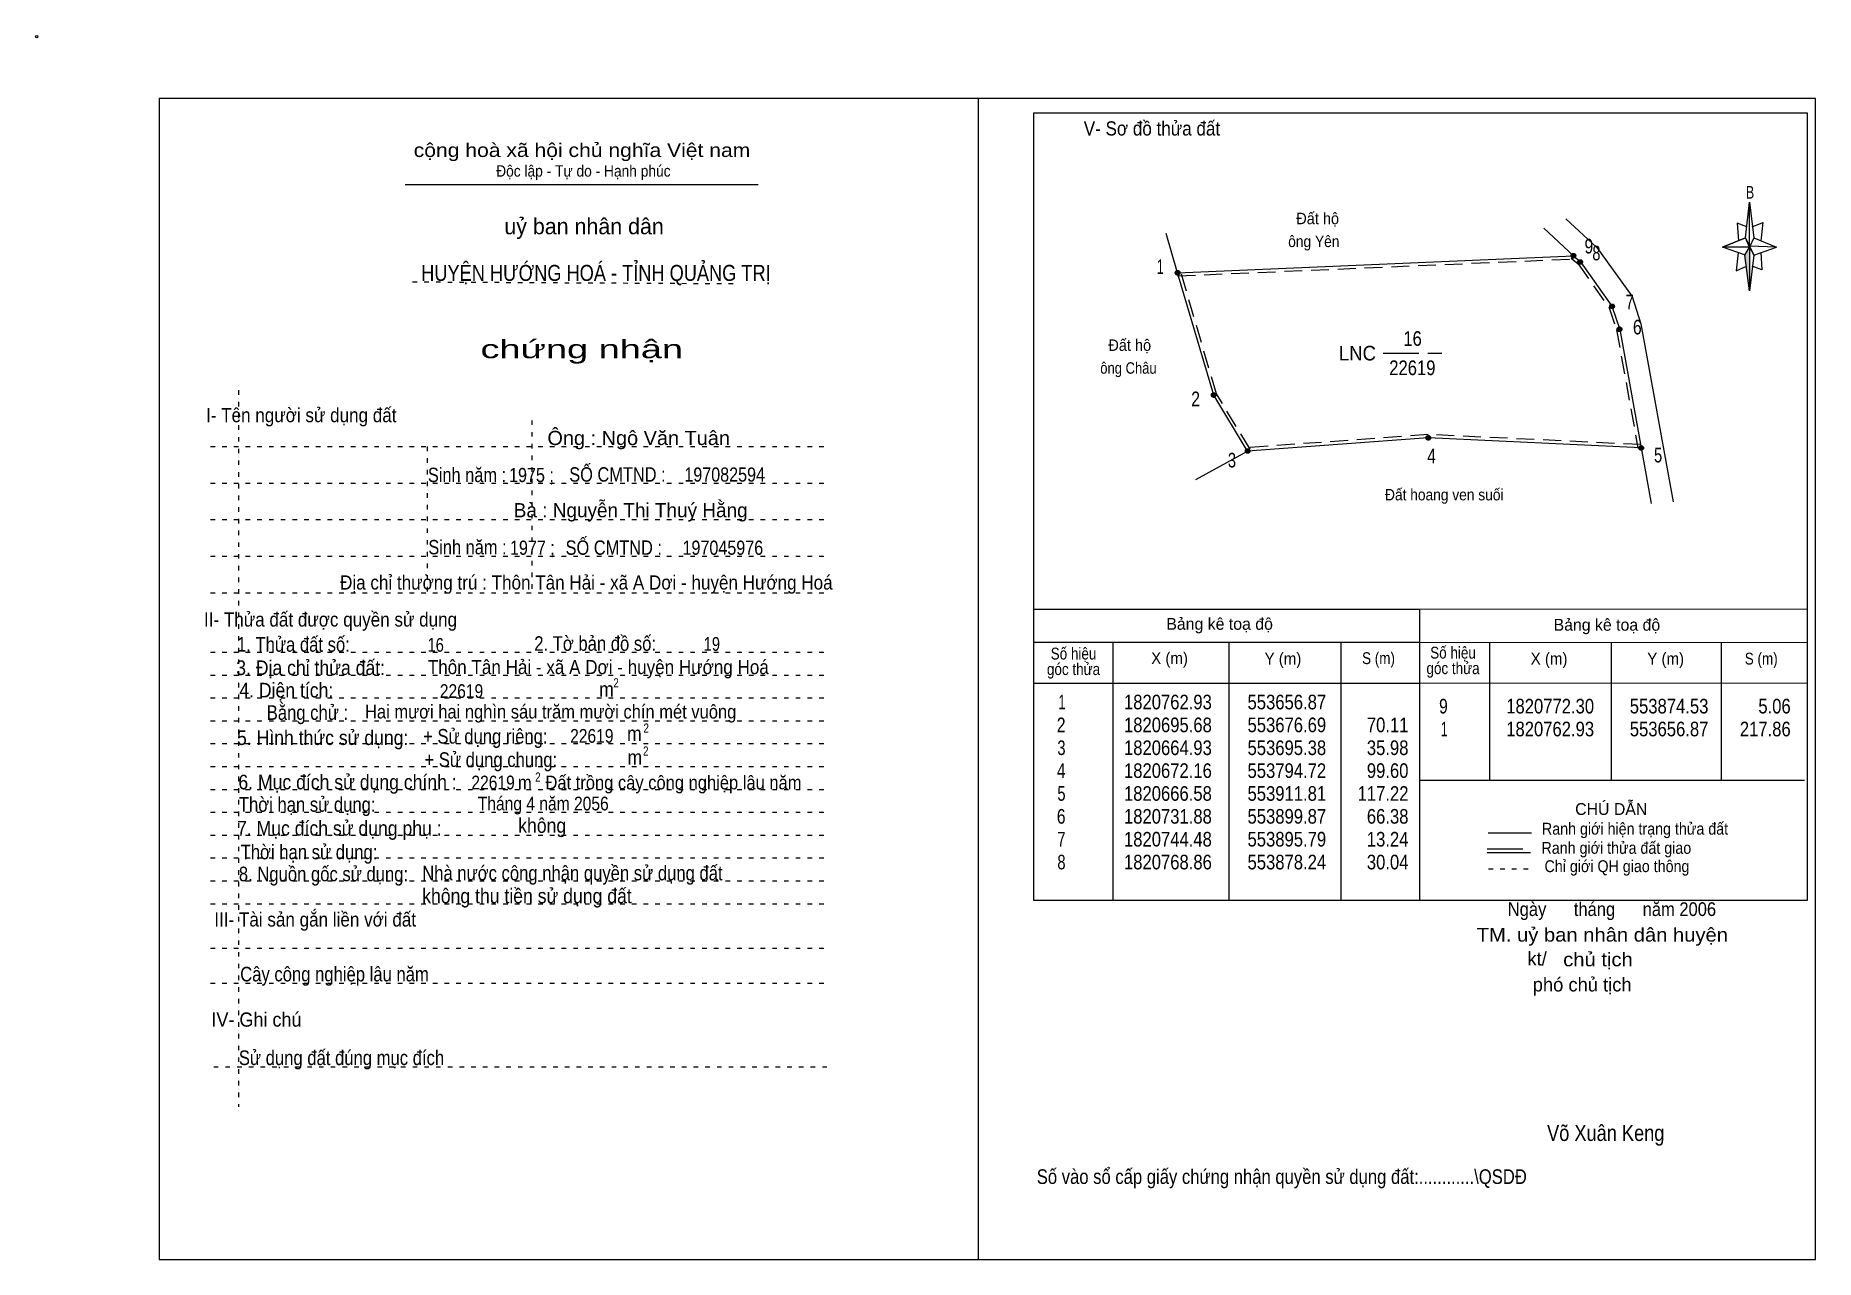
# Model space of a CAD drawing. Header units: centimetres. Extents: x -1.6 to 37.4, y -1.3 to 25.5.
import ezdxf
from ezdxf.enums import TextEntityAlignment as Align

# ---------------------------------------------------------------- set-up
doc = ezdxf.new("R2010")
doc.units = ezdxf.units.CM
doc.header["$LTSCALE"] = 0.13
for name, pattern in [('DOTTED', [1.5, 0.3, -1.2]), ('LONG_DASHED', [7.5, 6, -1.5]), ('MEDIUM_DASHED', [4.5, 3, -1.5])]:
    doc.linetypes.add(name, pattern=pattern)
for name, color, linetype, lineweight in [('1', 7, 'DOTTED', 13), ('10', 7, 'Continuous', 13), ('2', 7, 'Continuous', 25), ('22', 7, 'Continuous', 13), ('3', 7, 'Continuous', 13), ('30', 7, 'Continuous', 13), ('32', 7, 'LONG_DASHED', 13), ('33', 7, 'LONG_DASHED', 13), ('35', 7, 'Continuous', 13)]:
    doc.layers.add(name, color=color, linetype=linetype, lineweight=lineweight)

msp = doc.modelspace()

# ---------------------------------------------------------------- hatches: boundary and pattern name
at = {"layer": '30'}
msp.add_hatch(color=256, dxfattribs=at).paths.add_polyline_path([(35.91, 20.87), (35.91, 19.91), (35.81, 20.69)])
at = {"layer": '32'}
for points in [[(32.1074, 20.6805, 1), (32.0074, 20.6805, 1)], [(23.4507, 20.3079, 1), (23.3507, 20.3079, 1)], [(32.2549, 20.5437, 1), (32.1549, 20.5437, 1)], [(32.9529, 19.5741, 1), (32.8529, 19.5741, 1)], [(33.1152, 19.073, 1), (33.0152, 19.073, 1)], [(24.239, 17.6332, 1), (24.139, 17.6332, 1)], [(28.9332, 16.6978, 1), (28.8332, 16.6978, 1)], [(24.9823, 16.4103, 1), (24.8823, 16.4103, 1)], [(33.5901, 16.4759, 1), (33.4901, 16.4759, 1)]]:
    msp.add_hatch(color=256, dxfattribs=at).paths.add_polyline_path(points)

# ---------------------------------------------------------------- linework, layer by layer
at = {"layer": '1', "linetype": 'Continuous'}
msp.add_line((6.51, 22.24), (14.23, 22.24), dxfattribs=at)
at = {"layer": '1'}
for p, q in [((6.67, 20.11), (13.82, 20.07)), ((2.86, 17.74), (2.86, 2.07)), ((9.28, 17.08), (9.28, 13.31)), ((2.25, 16.51), (15.75, 16.51)), ((6.99, 16.51), (6.99, 13.31)), ((2.25, 15.71), (15.75, 15.71)), ((2.25, 14.91), (15.75, 14.91)), ((2.25, 14.11), (15.75, 14.11)), ((2.25, 13.31), (15.75, 13.31)), ((2.25, 12.01), (15.75, 12.01)), ((2.25, 11.51), (15.75, 11.51)), ((2.25, 11.01), (15.75, 11.01)), ((2.25, 10.51), (15.75, 10.51)), ((2.25, 10.01), (15.75, 10.01)), ((2.25, 9.51), (15.75, 9.51)), ((2.25, 9.01), (15.75, 9.01)), ((2.25, 8.51), (15.75, 8.51)), ((2.25, 8.01), (15.75, 8.01)), ((2.25, 7.51), (15.75, 7.51)), ((2.25, 7.01), (15.75, 7.01)), ((2.25, 6.51), (15.75, 6.51)), ((2.25, 5.54), (15.75, 5.54)), ((2.25, 4.77), (15.75, 4.77)), ((2.32, 2.94), (15.82, 2.94))]:
    msp.add_line(p, q, dxfattribs=at)
at = {"layer": '10'}
for p, q in [((23.4, 20.31), (23.15, 21.17)), ((31.41, 21.28), (32.06, 20.68)), ((23.8, 15.79), (24.93, 16.41)), ((33.7, 15.59), (33.76, 15.26))]:
    msp.add_line(p, q, dxfattribs=at)
at = {"layer": '10', "linetype": 'MEDIUM_DASHED'}
for p, q in [((23.4, 20.24), (32.06, 20.61)), ((32.83, 19.56), (33, 19.05)), ((33, 19.06), (33.47, 16.47))]:
    msp.add_line(p, q, dxfattribs=at)
at = {"layer": '10', "lineweight": 25}
for p, q in [((28.7, 12.95), (37.18, 12.96)), ((28.7, 12.23), (37.18, 12.22)), ((30.22, 12.23), (30.22, 9.21)), ((32.88, 12.23), (32.88, 9.21)), ((35.29, 12.23), (35.29, 9.21)), ((28.7, 11.33), (37.18, 11.34)), ((28.7, 9.21), (37.11, 9.21))]:
    msp.add_line(p, q, dxfattribs=at)
at = {"layer": '10'}
for points in [[(31.89, 21.49), (32.57, 20.86), (33.34, 19.79), (33.53, 19.19), (34.24, 15.3)], [(24.93, 16.41), (24.19, 17.63), (23.4, 20.31), (32.06, 20.68)], [(32.06, 20.68), (32.21, 20.55), (32.9, 19.58), (33.07, 19.07), (33.54, 16.48)], [(33.54, 16.48), (28.88, 16.7), (24.93, 16.41)]]:
    msp.add_lwpolyline(points, dxfattribs=at)
at = {"layer": '10', "linetype": 'MEDIUM_DASHED'}
for points in [[(24.99, 16.45), (24.25, 17.66), (23.47, 20.33)], [(32.01, 20.63), (32.16, 20.5), (32.84, 19.54)], [(33.54, 16.55), (28.88, 16.77), (24.92, 16.48)]]:
    msp.add_lwpolyline(points, dxfattribs=at)
at = {"layer": '10'}
msp.add_circle((-1.55, 25.47), 0.025, dxfattribs=at)
at = {"layer": '2'}
for p, q in [((20.25, 12.95), (28.7, 12.95)), ((28.7, 6.59), (28.7, 12.95)), ((20.25, 12.23), (28.7, 12.23)), ((21.99, 6.59), (21.99, 12.23)), ((24.53, 10.89), (24.53, 12.23)), ((26.97, 12.23), (26.97, 6.59)), ((20.25, 11.33), (28.7, 11.33))]:
    msp.add_line(p, q, dxfattribs=at)
msp.add_lwpolyline([(37.18, 23.8), (20.25, 23.8), (20.25, 6.59), (37.18, 6.59)], close=True, dxfattribs=at)
msp.add_lwpolyline([(24.53, 6.59), (24.53, 10.39), (24.53, 10.89)], dxfattribs=at)
at = {"layer": '22'}
msp.add_line((33.54, 16.48), (33.7, 15.59), dxfattribs=at)
at = {"layer": '3'}
msp.add_line((19.04, 24.12), (19.04, -1.27), dxfattribs=at)
for points in [[(19.04, 24.12), (1.13, 24.12), (1.13, -1.27), (19.04, -1.27)], [(19.04, -1.27), (37.35, -1.27), (37.35, 24.12), (19.04, 24.12)]]:
    msp.add_lwpolyline(points, dxfattribs=at)
at = {"layer": '30'}
for p, q in [((35.82, 21.07), (35.91, 21.85)), ((36, 21.07), (36.5, 20.87)), ((35.82, 20.69), (35.32, 20.87)), ((36, 20.69), (35.91, 19.91)), ((36.16, 20.75), (36.18, 20.37)), ((36.18, 20.37), (35.97, 20.45))]:
    msp.add_line(p, q, dxfattribs=at)
for points in [[(35.91, 21.85), (36, 21.07), (35.91, 20.87)], [(35.91, 20.87), (35.32, 20.87), (35.82, 21.07), (36, 20.69), (36.5, 20.87), (35.91, 20.89)], [(35.91, 20.87), (35.91, 19.91), (35.81, 20.69)]]:
    msp.add_lwpolyline(points, close=True, dxfattribs=at)
for points in [[(35.97, 21.31), (36.2, 21.41), (36.16, 21.01)], [(35.91, 20.87), (35.82, 21.07), (35.32, 20.87)], [(35.85, 21.31), (35.64, 21.39), (35.67, 21.01)], [(35.66, 20.75), (35.62, 20.35), (35.84, 20.45)], [(35.91, 20.87), (36, 20.69), (36.5, 20.87)]]:
    msp.add_lwpolyline(points, dxfattribs=at)
at = {"layer": '32'}
for centre in [(32.0574, 20.6805), (23.4007, 20.3079), (32.2049, 20.5437), (32.9029, 19.5741), (33.0652, 19.073), (24.189, 17.6332), (28.8832, 16.6978), (24.9323, 16.4103), (33.5401, 16.4759)]:
    msp.add_circle(centre, 0.05, dxfattribs=at)
at = {"layer": '33'}
msp.add_line((27.9, 18.55), (29.18, 18.55), dxfattribs=at)
at = {"layer": '35'}
for p, q in [((30.19, 8.06), (31.14, 8.06)), ((30.17, 7.63), (31.12, 7.63))]:
    msp.add_line(p, q, dxfattribs=at)
at = {"layer": '35', "linetype": 'LONG_DASHED'}
msp.add_line((30.17, 7.71), (31.12, 7.71), dxfattribs=at)
at = {"layer": '35', "linetype": 'DOTTED'}
msp.add_line((30.2, 7.27), (31.19, 7.27), dxfattribs=at)

# ---------------------------------------------------------------- texts
at = {"layer": '1'}
for s, height, width, p in [('V- Sơ đồ thửa đất', 0.31, 0.9, (22.84, 23.31)), ('cộng hoà xã hội chủ nghĩa Việt nam', 0.3, 1.15, (10.375, 22.84)), ('Độc lập - Tự do - Hạnh phúc', 0.25, 0.9, (10.405, 22.41)), ('chứng nhận', 0.4, 1.55, (10.37, 18.44)), ('I- Tên người sử dụng đất', 0.31, 0.9, (4.235, 17.04)), ('II- Thửa đất được quyền sử dụng', 0.31, 0.9, (4.875, 12.57)), ('III- Tài sản gắn liền với đất', 0.31, 0.9, (4.54, 6.01)), ('IV- Ghi chú', 0.31, 0.95, (3.255, 3.82))]:
    msp.add_text(s, height=height, dxfattribs=dict(at, width=width)).set_placement(p, align=Align.CENTER)
msp.add_text('uỷ ban nhân dân', height=0.35, dxfattribs=at).set_placement((10.42, 21.15), align=Align.CENTER)
at = {"layer": '10'}
for s, width, p in [('  Đất hộ', 0.95, (25.82, 21.37)), ('ông Yên', 0.9, (25.82, 20.87)), ('  Đất hộ', 0.95, (21.71, 18.6)), ('ông Châu', 0.85, (21.71, 18.1))]:
    msp.add_text(s, height=0.25, dxfattribs=dict(at, width=width)).set_placement(p)
for s, height, width, p in [('Ông : Ngô Văn Tuân', 0.31, 1.05, (11.615, 16.54)), ('Sinh năm :', 0.3149, 0.85, (7.86, 15.73)), ('1975 ;', 0.31, 0.85, (9.27, 15.73)), ('SỐ CMTND :', 0.3149, 0.85, (11.15, 15.74)), ('197082594', 0.31, 0.85, (13.495, 15.74)), ('Đất hoang ven suối ', 0.25, 0.9, (29.275, 15.33)), ('Sinh năm :', 0.3149, 0.85, (7.87, 14.15)), ('1977 ;', 0.31, 0.85, (9.29, 14.14)), ('SỐ CMTND :', 0.3149, 0.85, (11.07, 14.14)), ('197045976', 0.31, 0.85, (13.455, 14.14)), ('Địa chỉ thường trú : Thôn Tân Hải - xã A Dơi - huyện Hướng Hoá', 0.31, 0.9, (10.47, 13.38)), ('16', 0.3, 0.8, (7.175, 12.02)), ('19', 0.3, 0.8, (13.215, 12.04)), (' Thôn Tân Hải - xã A Dơi - huyện Hướng Hoá', 0.31, 0.9, (10.68, 11.53)), ('22619', 0.3, 0.85, (7.74, 11.01)), ('Hai mươi hai nghìn sáu trăm mười chín mét vuông ', 0.3, 0.9, (9.74, 10.56)), ('22619', 0.3, 0.85, (10.59, 10.03)), ('m   Đất trồng cây công nghiệp lâu năm ', 0.3, 0.9, (12.125, 9.01)), ('22619', 0.3, 0.85, (8.43, 9.01)), ('Tháng 4 năm 2056 ', 0.3, 0.85, (9.575, 8.55)), ('Ngày      tháng      năm 2006', 0.3, 0.9, (32.9, 6.24)), ('TM. uỷ ban nhân dân huyện', 0.3, 1.1, (32.69, 5.68)), ('chủ tịch', 0.3, 1.1, (32.595, 5.14)), ('Võ Xuân Keng ', 0.35, 0.85, (32.82, 1.32))]:
    msp.add_text(s, height=height, dxfattribs=dict(at, width=width)).set_placement(p, align=Align.CENTER)
for s, height, p in [('Bà : Nguyễn Thị Thuý Hằng', 0.31, (11.44, 14.96)), ('kt/ ', 0.3, (31.32, 5.16)), ('phó chủ tịch ', 0.3, (32.305, 4.59))]:
    msp.add_text(s, height=height, dxfattribs=at).set_placement(p, align=Align.CENTER)
at = {"layer": '2'}
for s, height, width, p in [('HUYỆN HƯỚNG HOÁ - TỈNH QUẢNG TRỊ', 0.35, 0.85, (10.68, 20.13)), ('Số hiệu', 0.2591, 0.85, (21.125, 11.85)), ('Số hiệu', 0.2591, 0.85, (29.425, 11.87)), ('3. Địa chỉ thửa đất:', 0.32, 0.9, (4.44, 11.51)), ('góc thửa', 0.2591, 0.85, (21.125, 11.51)), ('X (m)', 0.2591, 0.95, (23.225, 11.75)), ('Y (m)', 0.2591, 0.95, (25.705, 11.74)), ('S (m)', 0.2591, 0.85, (27.795, 11.75)), ('góc thửa', 0.2591, 0.85, (29.425, 11.53)), ('X (m)', 0.2591, 0.95, (31.525, 11.74)), ('Y (m)', 0.2591, 0.95, (34.075, 11.74)), ('S (m)', 0.2591, 0.85, (36.165, 11.74)), ('Số vào sổ cấp giấy chứng nhận quyền sử dụng đất:............\\QSDĐ', 0.32, 0.85, (25.68, 0.38))]:
    msp.add_text(s, height=height, dxfattribs=dict(at, width=width)).set_placement(p, align=Align.CENTER)
for p in [(24.32, 12.5), (32.79, 12.48)]:
    msp.add_text('Bảng kê toạ độ', height=0.2591, dxfattribs=at).set_placement(p, align=Align.CENTER)
for s, height, width, p in [('1. Thửa đất số:', 0.32, 0.85, (2.83, 12.02)), ('2. Tờ bản đồ số:', 0.32, 0.85, (9.33, 12.04)), ('4. Diện tích:', 0.32, 0.9, (2.88, 11.02)), ('m', 0.32, 0.9, (10.75, 11.04)), ('2', 0.2, 0.8, (11.06, 11.24)), ('Bằng chử :', 0.32, 0.85, (3.48, 10.53)), ('5. Hình thức sử dụng:', 0.32, 0.9, (2.83, 9.98)), ('+ Sử dụng riêng:', 0.32, 0.85, (6.9, 10.01)), ('m', 0.32, 0.9, (11.36, 10.07)), ('2', 0.2, 0.8, (11.72, 10.25)), ('+ Sử dụng chung:', 0.32, 0.85, (6.93, 9.5)), ('m', 0.32, 0.9, (11.37, 9.55)), ('2', 0.2, 0.8, (11.71, 9.75)), ('6. Mục đích sử dụng chính : ', 0.32, 0.9, (2.86, 9.01)), ('2', 0.2, 0.8, (9.35, 9.18)), ('Thời hạn sử dụng: ', 0.32, 0.85, (2.87, 8.52)), ('7. Mục đích sử dụng phụ : ', 0.32, 0.9, (2.83, 8)), ('không', 0.32, 0.9, (8.98, 8.06)), ('Thời hạn sử dụng: ', 0.32, 0.85, (2.91, 7.48)), ('8. Nguồn gốc sử dụng: ', 0.32, 0.85, (2.87, 7)), ('Nhà nước công nhận quyền sử dụng đất  ', 0.32, 0.85, (6.88, 7.02)), ('không thu tiền sử dụng đất', 0.32, 0.9, (6.88, 6.52)), ('Cây công nghiệp lâu năm', 0.32, 0.85, (2.9, 4.81)), ('Sử dụng đất đúng mục đích', 0.32, 0.85, (2.87, 2.98))]:
    msp.add_text(s, height=height, dxfattribs=dict(at, width=width)).set_placement(p)
at = {"layer": '30', "width": 0.75}
msp.add_text('B', height=0.2756, dxfattribs=at).set_placement((35.92, 21.93), align=Align.CENTER)
at = {"layer": '30'}
for s, width, p in [('1', 0.65, (20.95, 10.76)), ('1820762.93', 0.85, (24.15, 10.76)), ('553656.87', 0.85, (26.65, 10.76)), ('553656.87', 0.85, (26.65, 10.76)), ('9', 0.8, (29.31, 10.67)), ('1820772.30', 0.85, (32.51, 10.67)), ('553874.53', 0.85, (35.01, 10.67)), ('5.06', 0.85, (36.81, 10.67)), ('2', 0.8, (20.95, 10.26)), ('1820695.68', 0.85, (24.15, 10.26)), ('553676.69', 0.85, (26.65, 10.26)), ('70.11', 0.85, (28.45, 10.26)), ('1', 0.65, (29.31, 10.17)), ('1820762.93', 0.85, (32.51, 10.17)), ('553656.87', 0.85, (35.01, 10.17)), ('217.86', 0.85, (36.81, 10.17)), ('3', 0.75, (20.95, 9.76)), ('1820664.93', 0.85, (24.15, 9.76)), ('553695.38', 0.85, (26.65, 9.76)), ('35.98', 0.85, (28.45, 9.76)), ('4', 0.8, (20.95, 9.26)), ('1820672.16', 0.85, (24.15, 9.26)), ('553794.72', 0.85, (26.65, 9.26)), ('99.60', 0.85, (28.45, 9.26)), ('5', 0.75, (20.95, 8.76)), ('1820666.58', 0.85, (24.15, 8.76)), ('553911.81', 0.85, (26.65, 8.76)), ('117.22', 0.85, (28.45, 8.76)), ('6', 0.8, (20.95, 8.26)), ('1820731.88', 0.85, (24.15, 8.26)), ('553899.87', 0.85, (26.65, 8.26)), ('66.38', 0.85, (28.45, 8.26)), ('7', 0.75, (20.95, 7.76)), ('1820744.48', 0.85, (24.15, 7.76)), ('553895.79', 0.85, (26.65, 7.76)), ('13.24', 0.85, (28.45, 7.76)), ('8', 0.75, (20.95, 7.26)), ('1820768.86', 0.85, (24.15, 7.26)), ('553878.24', 0.85, (26.65, 7.26)), ('30.04', 0.85, (28.45, 7.26))]:
    msp.add_text(s, height=0.32, dxfattribs=dict(at, width=width)).set_placement(p, align=Align.RIGHT)
at = {"layer": '32'}
for s, width, p in [('9', 0.8, (32.395, 20.73)), ('8', 0.75, (32.56, 20.58)), ('1', 0.65, (23.02, 20.28)), ('7', 0.75, (33.29, 19.51)), ('6', 0.8, (33.455, 18.96)), ('2', 0.8, (23.795, 17.39)), ('3', 0.75, (24.59, 16.05)), ('4', 0.8, (28.955, 16.14)), ('5', 0.75, (33.91, 16.16))]:
    msp.add_text(s, height=0.32, dxfattribs=dict(at, width=width)).set_placement(p, align=Align.CENTER)
at = {"layer": '33', "width": 0.95}
msp.add_text('LNC', height=0.32, dxfattribs=at).set_placement((27.74, 18.39), align=Align.RIGHT)
at = {"layer": '33', "width": 0.85}
for s, p in [('16', (28.54, 18.71)), ('22619', (28.535, 18.07))]:
    msp.add_text(s, height=0.32, dxfattribs=at).set_placement(p, align=Align.CENTER)
at = {"layer": '35'}
msp.add_text('CHÚ DẪN', height=0.2591, dxfattribs=at).set_placement((32.885, 8.45), align=Align.CENTER)
at = {"layer": '35', "width": 0.9}
for s, p in [('Ranh giới hiện trạng thửa đất', (33.405, 8.02)), ('Ranh giới thửa đất giao ', (33.04, 7.6)), ('Chỉ giới QH giao thông', (33.01, 7.2))]:
    msp.add_text(s, height=0.2591, dxfattribs=at).set_placement(p, align=Align.CENTER)

doc.saveas('drawing.dxf')
